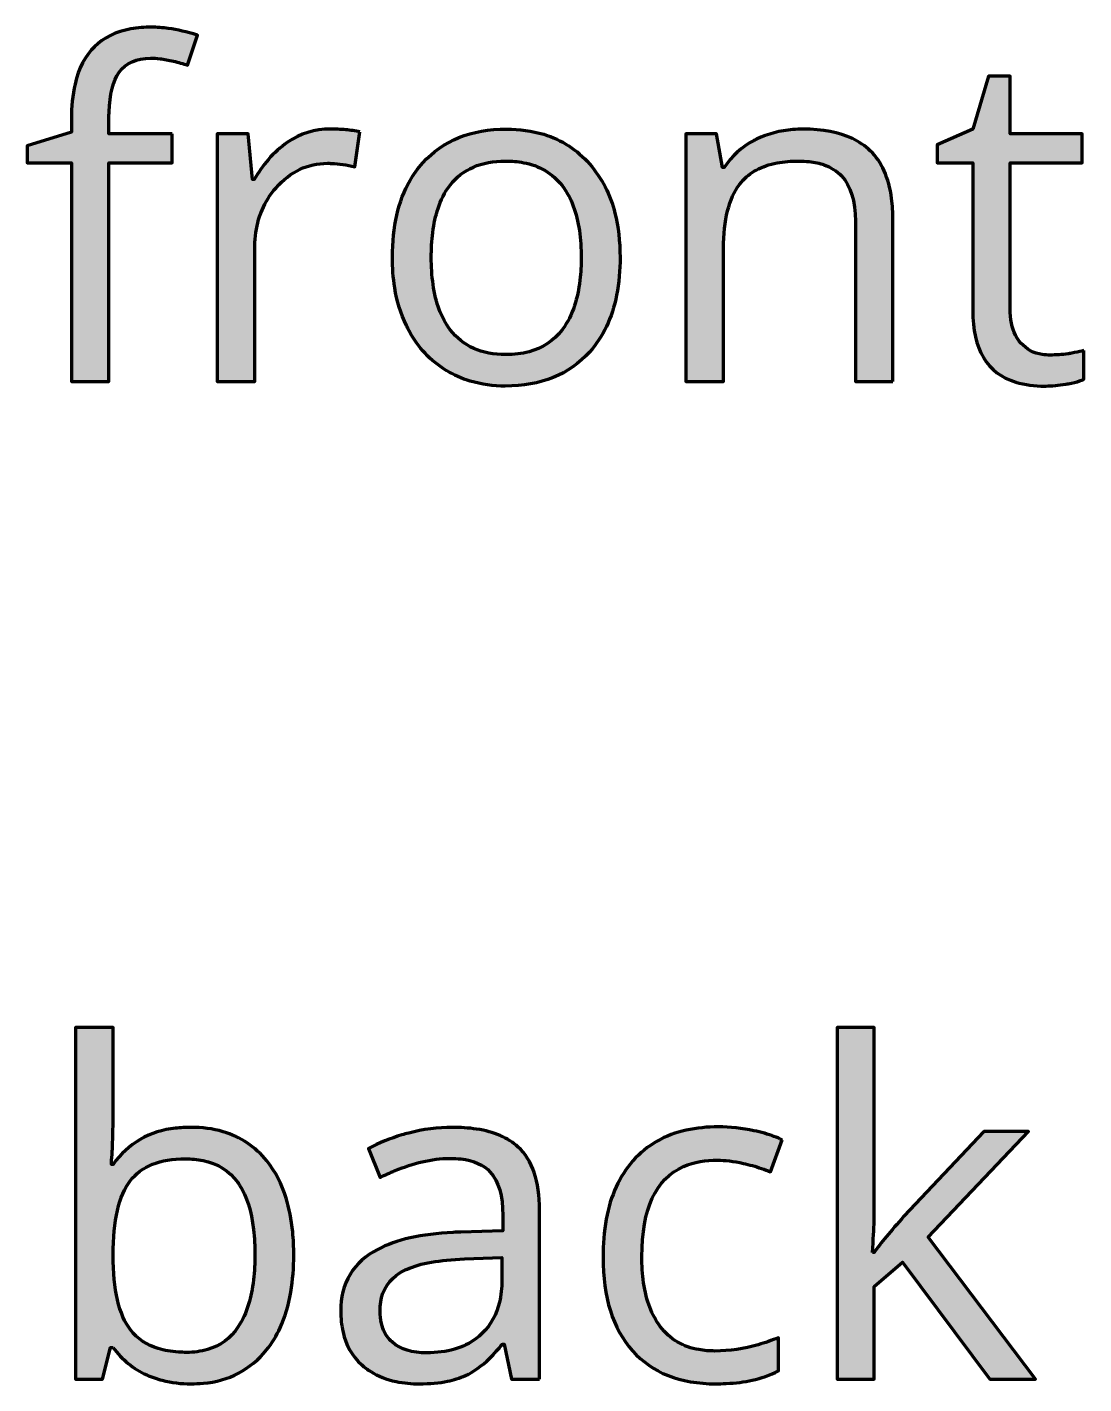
# Model space of a CAD drawing. Header units: millimetres. Extents: x -372 to 413, y -257 to 13.
# Drawn here: x -372.36 to -346.7, y -208.08 to -175.15 of the extents above; entities that cross this region are included whole.
import ezdxf

# ---------------------------------------------------------------- set-up
doc = ezdxf.new("R2010")
doc.units = ezdxf.units.MM
doc.header["$MEASUREMENT"] = 0
doc.layers.add('Layer 1', color=7, linetype='Continuous')

msp = doc.modelspace()

# ---------------------------------------------------------------- hatches: boundary and pattern name
at = {"layer": 'Layer 1', "true_color": 0x777777}
h = msp.add_hatch(color=8, dxfattribs=at)
edge = h.paths.add_edge_path()
edge.add_spline(control_points=[(-351.338, -183.754), (-351.338, -183.754), (-352.249, -183.754), (-352.249, -183.754), (-352.249, -183.754), (-352.249, -179.863), (-352.249, -179.863), (-352.249, -179.373), (-352.361, -179.007), (-352.584, -178.765), (-352.701, -178.643), (-352.845, -178.55), (-353.005, -178.496), (-353.115, -178.458), (-353.238, -178.431), (-353.374, -178.416), (-353.46, -178.408), (-353.546, -178.403), (-353.632, -178.403), (-353.806, -178.402), (-353.978, -178.417), (-354.148, -178.448), (-354.34, -178.485), (-354.509, -178.544), (-354.656, -178.624), (-354.793, -178.698), (-354.914, -178.796), (-355.015, -178.913), (-355.283, -179.225), (-355.428, -179.72), (-355.451, -180.4), (-355.454, -180.466), (-355.455, -180.532), (-355.454, -180.598), (-355.454, -180.598), (-355.454, -183.754), (-355.454, -183.754), (-355.454, -183.754), (-356.365, -183.754), (-356.365, -183.754), (-356.365, -183.754), (-356.365, -177.739), (-356.365, -177.739), (-356.365, -177.739), (-355.624, -177.739), (-355.624, -177.739), (-355.624, -177.739), (-355.476, -178.562), (-355.476, -178.562), (-355.476, -178.562), (-355.432, -178.562), (-355.432, -178.562), (-355.255, -178.283), (-355.005, -178.056), (-354.709, -177.905), (-354.689, -177.895), (-354.668, -177.884), (-354.647, -177.873), (-354.372, -177.742), (-354.074, -177.662), (-353.769, -177.639), (-353.687, -177.633), (-353.605, -177.629), (-353.522, -177.629), (-353.042, -177.629), (-352.64, -177.706), (-352.317, -177.86), (-352.159, -177.935), (-352.014, -178.034), (-351.887, -178.153), (-351.609, -178.419), (-351.436, -178.806), (-351.369, -179.314), (-351.348, -179.486), (-351.338, -179.658), (-351.338, -179.83), (-351.338, -179.83), (-351.338, -183.754), (-351.338, -183.754)], knot_values=[0, 0, 0, 0, 1, 1, 1, 2, 2, 2, 3, 3, 3, 4, 4, 4, 5, 5, 5, 6, 6, 6, 7, 7, 7, 8, 8, 8, 9, 9, 9, 10, 10, 10, 11, 11, 11, 12, 12, 12, 13, 13, 13, 14, 14, 14, 15, 15, 15, 16, 16, 16, 17, 17, 17, 18, 18, 18, 19, 19, 19, 20, 20, 20, 21, 21, 21, 22, 22, 22, 23, 23, 23, 24, 24, 24, 25, 25, 25, 26, 26, 26, 26], degree=3, periodic=1)
edge = h.paths.add_edge_path()
edge.add_spline(control_points=[(-368.84, -177.739), (-368.84, -177.739), (-368.84, -178.447), (-368.84, -178.447), (-368.84, -178.447), (-370.371, -178.447), (-370.371, -178.447), (-370.371, -178.447), (-370.371, -183.754), (-370.371, -183.754), (-370.371, -183.754), (-371.282, -183.754), (-371.282, -183.754), (-371.282, -183.754), (-371.282, -178.447), (-371.282, -178.447), (-371.282, -178.447), (-372.358, -178.447), (-372.358, -178.447), (-372.358, -178.447), (-372.358, -178.035), (-372.358, -178.035), (-372.358, -178.035), (-371.282, -177.706), (-371.282, -177.706), (-371.282, -177.706), (-371.282, -177.371), (-371.282, -177.371), (-371.286, -177.09), (-371.257, -176.809), (-371.196, -176.534), (-371.018, -175.774), (-370.566, -175.327), (-369.838, -175.195), (-369.676, -175.167), (-369.511, -175.153), (-369.345, -175.154), (-369.207, -175.155), (-369.068, -175.166), (-368.93, -175.186), (-368.714, -175.217), (-368.479, -175.27), (-368.225, -175.346), (-368.225, -175.346), (-368.461, -176.076), (-368.461, -176.076), (-368.575, -176.04), (-368.69, -176.007), (-368.805, -175.979), (-368.921, -175.952), (-369.03, -175.932), (-369.132, -175.92), (-369.208, -175.911), (-369.285, -175.907), (-369.361, -175.906), (-369.705, -175.906), (-369.96, -176.021), (-370.124, -176.249), (-370.274, -176.457), (-370.355, -176.778), (-370.369, -177.212), (-370.371, -177.258), (-370.372, -177.304), (-370.371, -177.349), (-370.371, -177.349), (-370.371, -177.739), (-370.371, -177.739), (-370.371, -177.739), (-368.84, -177.739), (-368.84, -177.739)], knot_values=[0, 0, 0, 0, 1, 1, 1, 2, 2, 2, 3, 3, 3, 4, 4, 4, 5, 5, 5, 6, 6, 6, 7, 7, 7, 8, 8, 8, 9, 9, 9, 10, 10, 10, 11, 11, 11, 12, 12, 12, 13, 13, 13, 14, 14, 14, 15, 15, 15, 16, 16, 16, 17, 17, 17, 18, 18, 18, 19, 19, 19, 20, 20, 20, 21, 21, 21, 22, 22, 22, 23, 23, 23, 23], degree=3, periodic=1)
edge = h.paths.add_edge_path()
edge.add_spline(control_points=[(-346.7, -183.002), (-346.7, -183.002), (-346.7, -183.699), (-346.7, -183.699), (-346.735, -183.716), (-346.77, -183.73), (-346.806, -183.741), (-346.882, -183.767), (-346.974, -183.789), (-347.082, -183.808), (-347.1, -183.812), (-347.118, -183.815), (-347.136, -183.817), (-347.316, -183.847), (-347.478, -183.862), (-347.624, -183.864), (-347.635, -183.865), (-347.645, -183.865), (-347.655, -183.864), (-347.893, -183.868), (-348.129, -183.836), (-348.356, -183.769), (-349.052, -183.555), (-349.4, -182.973), (-349.4, -182.025), (-349.4, -182.025), (-349.4, -178.447), (-349.4, -178.447), (-349.4, -178.447), (-350.262, -178.447), (-350.262, -178.447), (-350.262, -178.447), (-350.262, -178.008), (-350.262, -178.008), (-350.262, -178.008), (-349.4, -177.629), (-349.4, -177.629), (-349.4, -177.629), (-349.016, -176.345), (-349.016, -176.345), (-349.016, -176.345), (-348.489, -176.345), (-348.489, -176.345), (-348.489, -176.345), (-348.489, -177.739), (-348.489, -177.739), (-348.489, -177.739), (-346.744, -177.739), (-346.744, -177.739), (-346.744, -177.739), (-346.744, -178.447), (-346.744, -178.447), (-346.744, -178.447), (-348.489, -178.447), (-348.489, -178.447), (-348.489, -178.447), (-348.489, -181.987), (-348.489, -181.987), (-348.489, -182.242), (-348.447, -182.455), (-348.362, -182.626), (-348.328, -182.697), (-348.284, -182.763), (-348.231, -182.821), (-348.097, -182.973), (-347.912, -183.071), (-347.711, -183.098), (-347.649, -183.108), (-347.586, -183.113), (-347.523, -183.112), (-347.377, -183.113), (-347.231, -183.103), (-347.085, -183.081), (-347.076, -183.08), (-347.067, -183.078), (-347.057, -183.076), (-347.013, -183.07), (-346.969, -183.062), (-346.925, -183.054), (-346.836, -183.038), (-346.761, -183.02), (-346.7, -183.002)], knot_values=[0, 0, 0, 0, 1, 1, 1, 2, 2, 2, 3, 3, 3, 4, 4, 4, 5, 5, 5, 6, 6, 6, 7, 7, 7, 8, 8, 8, 9, 9, 9, 10, 10, 10, 11, 11, 11, 12, 12, 12, 13, 13, 13, 14, 14, 14, 15, 15, 15, 16, 16, 16, 17, 17, 17, 18, 18, 18, 19, 19, 19, 20, 20, 20, 21, 21, 21, 22, 22, 22, 23, 23, 23, 24, 24, 24, 25, 25, 25, 26, 26, 26, 27, 27, 27, 27], degree=3, periodic=1)
edge = h.paths.add_edge_path()
edge.add_spline(control_points=[(-364.279, -177.695), (-364.279, -177.695), (-364.405, -178.54), (-364.405, -178.54), (-364.501, -178.519), (-364.598, -178.502), (-364.694, -178.487), (-364.79, -178.473), (-364.881, -178.464), (-364.966, -178.46), (-364.999, -178.459), (-365.032, -178.458), (-365.064, -178.458), (-365.551, -178.458), (-365.967, -178.656), (-366.313, -179.051), (-366.598, -179.379), (-366.773, -179.787), (-366.814, -180.219), (-366.826, -180.322), (-366.832, -180.425), (-366.831, -180.527), (-366.831, -180.527), (-366.831, -183.754), (-366.831, -183.754), (-366.831, -183.754), (-367.742, -183.754), (-367.742, -183.754), (-367.742, -183.754), (-367.742, -177.739), (-367.742, -177.739), (-367.742, -177.739), (-366.99, -177.739), (-366.99, -177.739), (-366.99, -177.739), (-366.886, -178.853), (-366.886, -178.853), (-366.886, -178.853), (-366.842, -178.853), (-366.842, -178.853), (-366.744, -178.679), (-366.629, -178.515), (-366.498, -178.362), (-366.363, -178.204), (-366.208, -178.065), (-366.035, -177.947), (-365.73, -177.738), (-365.368, -177.627), (-364.998, -177.629), (-364.874, -177.629), (-364.749, -177.635), (-364.624, -177.645), (-364.509, -177.656), (-364.393, -177.672), (-364.279, -177.695)], knot_values=[0, 0, 0, 0, 1, 1, 1, 2, 2, 2, 3, 3, 3, 4, 4, 4, 5, 5, 5, 6, 6, 6, 7, 7, 7, 8, 8, 8, 9, 9, 9, 10, 10, 10, 11, 11, 11, 12, 12, 12, 13, 13, 13, 14, 14, 14, 15, 15, 15, 16, 16, 16, 17, 17, 17, 18, 18, 18, 18], degree=3, periodic=1)
edge = h.paths.add_edge_path()
edge.add_spline(control_points=[(-358.046, -181.656), (-357.989, -181.355), (-357.961, -181.048), (-357.962, -180.741), (-357.962, -180.352), (-358.004, -179.994), (-358.086, -179.67), (-358.193, -179.226), (-358.406, -178.814), (-358.706, -178.469), (-359.001, -178.132), (-359.385, -177.885), (-359.813, -177.755), (-360.105, -177.669), (-360.408, -177.627), (-360.712, -177.629), (-361.583, -177.629), (-362.263, -177.903), (-362.753, -178.45), (-362.871, -178.582), (-362.975, -178.725), (-363.062, -178.878), (-363.347, -179.374), (-363.489, -179.995), (-363.489, -180.741), (-363.491, -180.989), (-363.471, -181.235), (-363.432, -181.479), (-363.383, -181.798), (-363.287, -182.107), (-363.149, -182.398), (-363.128, -182.442), (-363.106, -182.486), (-363.082, -182.528), (-362.875, -182.923), (-362.564, -183.254), (-362.183, -183.485), (-362.001, -183.596), (-361.805, -183.683), (-361.6, -183.744), (-361.325, -183.826), (-361.038, -183.867), (-360.75, -183.864), (-359.88, -183.864), (-359.197, -183.589), (-358.703, -183.038), (-358.375, -182.672), (-358.156, -182.212), (-358.046, -181.656)], knot_values=[0, 0, 0, 0, 1, 1, 1, 2, 2, 2, 3, 3, 3, 4, 4, 4, 5, 5, 5, 6, 6, 6, 7, 7, 7, 8, 8, 8, 9, 9, 9, 10, 10, 10, 11, 11, 11, 12, 12, 12, 13, 13, 13, 14, 14, 14, 15, 15, 15, 16, 16, 16, 16], degree=3, periodic=1)
edge = h.paths.add_edge_path()
edge.add_spline(control_points=[(-362.545, -180.741), (-362.547, -180.962), (-362.532, -181.182), (-362.501, -181.4), (-362.469, -181.624), (-362.419, -181.826), (-362.351, -182.006), (-362.287, -182.182), (-362.197, -182.348), (-362.084, -182.497), (-361.777, -182.9), (-361.325, -183.102), (-360.728, -183.101), (-360.54, -183.103), (-360.353, -183.08), (-360.17, -183.032), (-359.852, -182.95), (-359.57, -182.762), (-359.37, -182.5), (-359.236, -182.322), (-359.132, -182.121), (-359.065, -181.907), (-359.006, -181.725), (-358.963, -181.522), (-358.937, -181.298), (-358.916, -181.114), (-358.906, -180.928), (-358.906, -180.741), (-358.905, -180.525), (-358.92, -180.308), (-358.949, -180.093), (-358.981, -179.874), (-359.031, -179.675), (-359.097, -179.496), (-359.163, -179.318), (-359.255, -179.15), (-359.37, -178.998), (-359.601, -178.704), (-359.933, -178.506), (-360.302, -178.443), (-360.447, -178.416), (-360.593, -178.403), (-360.739, -178.403), (-361.336, -178.403), (-361.786, -178.599), (-362.089, -178.99), (-362.219, -179.161), (-362.318, -179.353), (-362.382, -179.556), (-362.44, -179.73), (-362.483, -179.922), (-362.509, -180.134), (-362.534, -180.336), (-362.546, -180.539), (-362.545, -180.741)], knot_values=[0, 0, 0, 0, 1, 1, 1, 2, 2, 2, 3, 3, 3, 4, 4, 4, 5, 5, 5, 6, 6, 6, 7, 7, 7, 8, 8, 8, 9, 9, 9, 10, 10, 10, 11, 11, 11, 12, 12, 12, 13, 13, 13, 14, 14, 14, 15, 15, 15, 16, 16, 16, 17, 17, 17, 18, 18, 18, 18], degree=3, periodic=1)
h = msp.add_hatch(color=8, dxfattribs=at)
edge = h.paths.add_edge_path()
edge.add_spline(control_points=[(-351.834, -204.891), (-351.834, -204.891), (-351.791, -204.891), (-351.791, -204.891), (-351.634, -204.668), (-351.394, -204.375), (-351.072, -204.013), (-351.072, -204.013), (-349.129, -201.955), (-349.129, -201.955), (-349.129, -201.955), (-348.048, -201.955), (-348.048, -201.955), (-348.048, -201.955), (-350.484, -204.518), (-350.484, -204.518), (-350.484, -204.518), (-347.877, -207.97), (-347.877, -207.97), (-347.877, -207.97), (-348.981, -207.97), (-348.981, -207.97), (-348.981, -207.97), (-351.104, -205.127), (-351.104, -205.127), (-351.104, -205.127), (-351.791, -205.72), (-351.791, -205.72), (-351.791, -205.72), (-351.791, -207.97), (-351.791, -207.97), (-351.791, -207.97), (-352.691, -207.97), (-352.691, -207.97), (-352.691, -207.97), (-352.691, -199.43), (-352.691, -199.43), (-352.691, -199.43), (-351.791, -199.43), (-351.791, -199.43), (-351.791, -199.43), (-351.791, -203.958), (-351.791, -203.958), (-351.791, -204.015), (-351.792, -204.073), (-351.793, -204.13), (-351.799, -204.322), (-351.812, -204.576), (-351.834, -204.891)], knot_values=[0, 0, 0, 0, 1, 1, 1, 2, 2, 2, 3, 3, 3, 4, 4, 4, 5, 5, 5, 6, 6, 6, 7, 7, 7, 8, 8, 8, 9, 9, 9, 10, 10, 10, 11, 11, 11, 12, 12, 12, 13, 13, 13, 14, 14, 14, 15, 15, 15, 16, 16, 16, 16], degree=3, periodic=1)
edge = h.paths.add_edge_path()
edge.add_spline(control_points=[(-370.27, -207.196), (-370.27, -207.196), (-370.335, -207.196), (-370.335, -207.196), (-370.335, -207.196), (-370.528, -207.97), (-370.528, -207.97), (-370.528, -207.97), (-371.181, -207.97), (-371.181, -207.97), (-371.181, -207.97), (-371.181, -199.43), (-371.181, -199.43), (-371.181, -199.43), (-370.27, -199.43), (-370.27, -199.43), (-370.27, -199.43), (-370.27, -201.505), (-370.27, -201.505), (-370.27, -201.719), (-370.274, -201.932), (-370.28, -202.146), (-370.287, -202.349), (-370.297, -202.54), (-370.311, -202.72), (-370.312, -202.732), (-370.313, -202.744), (-370.313, -202.756), (-370.313, -202.756), (-370.27, -202.756), (-370.27, -202.756), (-369.921, -202.254), (-369.367, -201.933), (-368.758, -201.878), (-368.634, -201.863), (-368.508, -201.856), (-368.382, -201.856), (-368.117, -201.853), (-367.853, -201.889), (-367.598, -201.961), (-367.181, -202.08), (-366.811, -202.327), (-366.54, -202.666), (-366.327, -202.935), (-366.168, -203.243), (-366.07, -203.572), (-365.993, -203.821), (-365.94, -204.095), (-365.91, -204.393), (-365.893, -204.58), (-365.884, -204.769), (-365.884, -204.957), (-365.883, -205.258), (-365.907, -205.559), (-365.955, -205.856), (-366.01, -206.175), (-366.096, -206.463), (-366.214, -206.719), (-366.302, -206.912), (-366.414, -207.093), (-366.546, -207.259), (-366.922, -207.73), (-367.478, -208.022), (-368.079, -208.065), (-368.18, -208.075), (-368.281, -208.08), (-368.382, -208.08), (-368.616, -208.081), (-368.85, -208.053), (-369.076, -207.995), (-369.206, -207.962), (-369.333, -207.917), (-369.455, -207.863), (-369.779, -207.718), (-370.05, -207.496), (-370.27, -207.196)], knot_values=[0, 0, 0, 0, 1, 1, 1, 2, 2, 2, 3, 3, 3, 4, 4, 4, 5, 5, 5, 6, 6, 6, 7, 7, 7, 8, 8, 8, 9, 9, 9, 10, 10, 10, 11, 11, 11, 12, 12, 12, 13, 13, 13, 14, 14, 14, 15, 15, 15, 16, 16, 16, 17, 17, 17, 18, 18, 18, 19, 19, 19, 20, 20, 20, 21, 21, 21, 22, 22, 22, 23, 23, 23, 24, 24, 24, 25, 25, 25, 25], degree=3, periodic=1)
edge = h.paths.add_edge_path()
edge.add_spline(control_points=[(-359.919, -207.97), (-359.919, -207.97), (-360.594, -207.97), (-360.594, -207.97), (-360.594, -207.97), (-360.775, -207.114), (-360.775, -207.114), (-360.775, -207.114), (-360.819, -207.114), (-360.819, -207.114), (-360.914, -207.234), (-361.016, -207.348), (-361.124, -207.456), (-361.322, -207.65), (-361.52, -207.791), (-361.716, -207.879), (-361.856, -207.94), (-362.001, -207.986), (-362.15, -208.016), (-362.354, -208.059), (-362.582, -208.08), (-362.833, -208.08), (-363.025, -208.081), (-363.215, -208.063), (-363.402, -208.025), (-363.634, -207.977), (-363.839, -207.897), (-364.017, -207.785), (-364.095, -207.736), (-364.168, -207.681), (-364.235, -207.619), (-364.464, -207.409), (-364.622, -207.133), (-364.687, -206.829), (-364.726, -206.658), (-364.745, -206.483), (-364.743, -206.307), (-364.77, -205.676), (-364.417, -205.09), (-363.846, -204.819), (-363.402, -204.582), (-362.791, -204.444), (-362.014, -204.405), (-361.953, -204.402), (-361.891, -204.399), (-361.829, -204.397), (-361.829, -204.397), (-360.808, -204.364), (-360.808, -204.364), (-360.808, -204.364), (-360.808, -203.991), (-360.808, -203.991), (-360.808, -203.519), (-360.91, -203.17), (-361.112, -202.945), (-361.274, -202.766), (-361.514, -202.658), (-361.831, -202.622), (-361.916, -202.612), (-362.002, -202.608), (-362.087, -202.608), (-362.317, -202.61), (-362.546, -202.638), (-362.769, -202.693), (-362.978, -202.742), (-363.196, -202.813), (-363.423, -202.906), (-363.547, -202.956), (-363.669, -203.011), (-363.788, -203.069), (-363.788, -203.069), (-364.068, -202.372), (-364.068, -202.372), (-363.81, -202.233), (-363.539, -202.121), (-363.257, -202.039), (-363.203, -202.023), (-363.149, -202.007), (-363.094, -201.993), (-362.748, -201.902), (-362.391, -201.856), (-362.032, -201.856), (-361.836, -201.855), (-361.64, -201.869), (-361.446, -201.898), (-361.018, -201.964), (-360.681, -202.109), (-360.437, -202.333), (-360.092, -202.652), (-359.919, -203.162), (-359.919, -203.865), (-359.919, -203.865), (-359.919, -207.97), (-359.919, -207.97)], knot_values=[0, 0, 0, 0, 1, 1, 1, 2, 2, 2, 3, 3, 3, 4, 4, 4, 5, 5, 5, 6, 6, 6, 7, 7, 7, 8, 8, 8, 9, 9, 9, 10, 10, 10, 11, 11, 11, 12, 12, 12, 13, 13, 13, 14, 14, 14, 15, 15, 15, 16, 16, 16, 17, 17, 17, 18, 18, 18, 19, 19, 19, 20, 20, 20, 21, 21, 21, 22, 22, 22, 23, 23, 23, 24, 24, 24, 25, 25, 25, 26, 26, 26, 27, 27, 27, 28, 28, 28, 29, 29, 29, 30, 30, 30, 31, 31, 31, 31], degree=3, periodic=1)
edge = h.paths.add_edge_path()
edge.add_spline(control_points=[(-354.03, -202.158), (-354.03, -202.158), (-354.31, -202.932), (-354.31, -202.932), (-354.454, -202.875), (-354.6, -202.826), (-354.749, -202.785), (-354.822, -202.765), (-354.895, -202.747), (-354.968, -202.731), (-355.206, -202.678), (-355.417, -202.652), (-355.599, -202.652), (-355.881, -202.646), (-356.161, -202.698), (-356.42, -202.806), (-357.095, -203.103), (-357.432, -203.831), (-357.432, -204.99), (-357.434, -205.205), (-357.419, -205.419), (-357.389, -205.632), (-357.357, -205.849), (-357.308, -206.046), (-357.24, -206.223), (-357.178, -206.39), (-357.092, -206.548), (-356.985, -206.691), (-356.758, -206.993), (-356.422, -207.194), (-356.048, -207.251), (-355.92, -207.273), (-355.791, -207.284), (-355.66, -207.284), (-355.304, -207.282), (-354.95, -207.231), (-354.608, -207.131), (-354.442, -207.083), (-354.279, -207.026), (-354.118, -206.96), (-354.118, -206.96), (-354.118, -207.767), (-354.118, -207.767), (-354.319, -207.869), (-354.532, -207.944), (-354.752, -207.991), (-354.947, -208.034), (-355.158, -208.062), (-355.385, -208.073), (-355.47, -208.077), (-355.554, -208.08), (-355.638, -208.08), (-356.509, -208.08), (-357.183, -207.812), (-357.66, -207.276), (-358.138, -206.74), (-358.376, -205.982), (-358.376, -205.001), (-358.379, -204.695), (-358.353, -204.389), (-358.299, -204.087), (-358.193, -203.51), (-357.976, -203.037), (-357.649, -202.668), (-357.311, -202.287), (-356.858, -202.027), (-356.358, -201.925), (-356.102, -201.87), (-355.84, -201.843), (-355.577, -201.845), (-355.289, -201.845), (-355, -201.876), (-354.71, -201.938), (-354.626, -201.956), (-354.542, -201.977), (-354.458, -202), (-354.289, -202.047), (-354.148, -202.098), (-354.035, -202.155), (-354.034, -202.156), (-354.032, -202.157), (-354.03, -202.158)], knot_values=[0, 0, 0, 0, 1, 1, 1, 2, 2, 2, 3, 3, 3, 4, 4, 4, 5, 5, 5, 6, 6, 6, 7, 7, 7, 8, 8, 8, 9, 9, 9, 10, 10, 10, 11, 11, 11, 12, 12, 12, 13, 13, 13, 14, 14, 14, 15, 15, 15, 16, 16, 16, 17, 17, 17, 18, 18, 18, 19, 19, 19, 20, 20, 20, 21, 21, 21, 22, 22, 22, 23, 23, 23, 24, 24, 24, 25, 25, 25, 26, 26, 26, 27, 27, 27, 27], degree=3, periodic=1)
edge = h.paths.add_edge_path()
edge.add_spline(control_points=[(-368.513, -202.619), (-369.135, -202.619), (-369.584, -202.797), (-369.858, -203.154), (-370.133, -203.511), (-370.27, -204.112), (-370.27, -204.957), (-370.27, -205.802), (-370.129, -206.407), (-369.847, -206.771), (-369.677, -206.988), (-369.443, -207.146), (-369.177, -207.223), (-369.027, -207.27), (-368.861, -207.299), (-368.679, -207.311), (-368.617, -207.315), (-368.554, -207.317), (-368.491, -207.317), (-368.317, -207.319), (-368.143, -207.296), (-367.975, -207.248), (-367.673, -207.161), (-367.412, -206.968), (-367.24, -206.705), (-367.127, -206.532), (-367.04, -206.343), (-366.981, -206.145), (-366.927, -205.968), (-366.888, -205.772), (-366.862, -205.558), (-366.839, -205.355), (-366.828, -205.15), (-366.828, -204.946), (-366.828, -204.741), (-366.839, -204.537), (-366.861, -204.333), (-366.913, -203.886), (-367.025, -203.527), (-367.198, -203.257), (-367.212, -203.236), (-367.226, -203.215), (-367.24, -203.195), (-367.442, -202.913), (-367.746, -202.721), (-368.086, -202.66), (-368.227, -202.632), (-368.37, -202.618), (-368.513, -202.619)], knot_values=[0, 0, 0, 0, 1, 1, 1, 2, 2, 2, 3, 3, 3, 4, 4, 4, 5, 5, 5, 6, 6, 6, 7, 7, 7, 8, 8, 8, 9, 9, 9, 10, 10, 10, 11, 11, 11, 12, 12, 12, 13, 13, 13, 14, 14, 14, 15, 15, 15, 16, 16, 16, 16], degree=3, periodic=1)
edge = h.paths.add_edge_path()
edge.add_spline(control_points=[(-360.83, -205.555), (-360.83, -205.555), (-360.83, -205.012), (-360.83, -205.012), (-360.83, -205.012), (-361.741, -205.05), (-361.741, -205.05), (-362.346, -205.071), (-362.81, -205.153), (-363.133, -205.296), (-363.194, -205.322), (-363.252, -205.353), (-363.308, -205.388), (-363.562, -205.54), (-363.732, -205.8), (-363.771, -206.093), (-363.783, -206.167), (-363.789, -206.243), (-363.788, -206.318), (-363.789, -206.419), (-363.779, -206.519), (-363.756, -206.617), (-363.72, -206.77), (-363.654, -206.899), (-363.557, -207.004), (-363.536, -207.027), (-363.513, -207.049), (-363.489, -207.07), (-363.29, -207.242), (-363.011, -207.328), (-362.652, -207.328), (-362.162, -207.328), (-361.763, -207.212), (-361.454, -206.979), (-361.406, -206.942), (-361.359, -206.903), (-361.315, -206.861), (-361.103, -206.654), (-360.955, -206.389), (-360.89, -206.099), (-360.851, -205.936), (-360.831, -205.757), (-360.83, -205.564), (-360.83, -205.561), (-360.83, -205.558), (-360.83, -205.555)], knot_values=[0, 0, 0, 0, 1, 1, 1, 2, 2, 2, 3, 3, 3, 4, 4, 4, 5, 5, 5, 6, 6, 6, 7, 7, 7, 8, 8, 8, 9, 9, 9, 10, 10, 10, 11, 11, 11, 12, 12, 12, 13, 13, 13, 14, 14, 14, 15, 15, 15, 15], degree=3, periodic=1)

# ---------------------------------------------------------------- linework, layer by layer
at = {"layer": 'Layer 1', "color": 8, "lineweight": 70, "true_color": 0x777777}
for points, knots in [([(-368.84, -177.739), (-368.84, -177.739), (-368.84, -178.447), (-368.84, -178.447), (-368.84, -178.447), (-370.371, -178.447), (-370.371, -178.447), (-370.371, -178.447), (-370.371, -183.754), (-370.371, -183.754), (-370.371, -183.754), (-371.282, -183.754), (-371.282, -183.754), (-371.282, -183.754), (-371.282, -178.447), (-371.282, -178.447), (-371.282, -178.447), (-372.358, -178.447), (-372.358, -178.447), (-372.358, -178.447), (-372.358, -178.035), (-372.358, -178.035), (-372.358, -178.035), (-371.282, -177.706), (-371.282, -177.706), (-371.282, -177.706), (-371.282, -177.371), (-371.282, -177.371), (-371.286, -177.09), (-371.257, -176.809), (-371.196, -176.534), (-371.018, -175.774), (-370.566, -175.327), (-369.838, -175.195), (-369.676, -175.167), (-369.511, -175.153), (-369.345, -175.154), (-369.207, -175.155), (-369.068, -175.166), (-368.93, -175.186), (-368.714, -175.217), (-368.479, -175.27), (-368.225, -175.346), (-368.225, -175.346), (-368.461, -176.076), (-368.461, -176.076), (-368.575, -176.04), (-368.69, -176.007), (-368.805, -175.979), (-368.921, -175.952), (-369.03, -175.932), (-369.132, -175.92), (-369.208, -175.911), (-369.285, -175.907), (-369.361, -175.906), (-369.705, -175.906), (-369.96, -176.021), (-370.124, -176.249), (-370.274, -176.457), (-370.355, -176.778), (-370.369, -177.212), (-370.371, -177.258), (-370.372, -177.304), (-370.371, -177.349), (-370.371, -177.349), (-370.371, -177.739), (-370.371, -177.739), (-370.371, -177.739), (-368.84, -177.739), (-368.84, -177.739)], [0, 0, 0, 0, 1, 1, 1, 2, 2, 2, 3, 3, 3, 4, 4, 4, 5, 5, 5, 6, 6, 6, 7, 7, 7, 8, 8, 8, 9, 9, 9, 10, 10, 10, 11, 11, 11, 12, 12, 12, 13, 13, 13, 14, 14, 14, 15, 15, 15, 16, 16, 16, 17, 17, 17, 18, 18, 18, 19, 19, 19, 20, 20, 20, 21, 21, 21, 22, 22, 22, 23, 23, 23, 23]), ([(-346.7, -183.002), (-346.7, -183.002), (-346.7, -183.699), (-346.7, -183.699), (-346.735, -183.716), (-346.77, -183.73), (-346.806, -183.741), (-346.882, -183.767), (-346.974, -183.789), (-347.082, -183.808), (-347.1, -183.812), (-347.118, -183.815), (-347.136, -183.817), (-347.316, -183.847), (-347.478, -183.862), (-347.624, -183.864), (-347.635, -183.865), (-347.645, -183.865), (-347.655, -183.864), (-347.893, -183.868), (-348.129, -183.836), (-348.356, -183.769), (-349.052, -183.555), (-349.4, -182.973), (-349.4, -182.025), (-349.4, -182.025), (-349.4, -178.447), (-349.4, -178.447), (-349.4, -178.447), (-350.262, -178.447), (-350.262, -178.447), (-350.262, -178.447), (-350.262, -178.008), (-350.262, -178.008), (-350.262, -178.008), (-349.4, -177.629), (-349.4, -177.629), (-349.4, -177.629), (-349.016, -176.345), (-349.016, -176.345), (-349.016, -176.345), (-348.489, -176.345), (-348.489, -176.345), (-348.489, -176.345), (-348.489, -177.739), (-348.489, -177.739), (-348.489, -177.739), (-346.744, -177.739), (-346.744, -177.739), (-346.744, -177.739), (-346.744, -178.447), (-346.744, -178.447), (-346.744, -178.447), (-348.489, -178.447), (-348.489, -178.447), (-348.489, -178.447), (-348.489, -181.987), (-348.489, -181.987), (-348.489, -182.242), (-348.447, -182.455), (-348.362, -182.626), (-348.328, -182.697), (-348.284, -182.763), (-348.231, -182.821), (-348.097, -182.973), (-347.912, -183.071), (-347.711, -183.098), (-347.649, -183.108), (-347.586, -183.113), (-347.523, -183.112), (-347.377, -183.113), (-347.231, -183.103), (-347.085, -183.081), (-347.076, -183.08), (-347.067, -183.078), (-347.057, -183.076), (-347.013, -183.07), (-346.969, -183.062), (-346.925, -183.054), (-346.836, -183.038), (-346.761, -183.02), (-346.7, -183.002)], [0, 0, 0, 0, 1, 1, 1, 2, 2, 2, 3, 3, 3, 4, 4, 4, 5, 5, 5, 6, 6, 6, 7, 7, 7, 8, 8, 8, 9, 9, 9, 10, 10, 10, 11, 11, 11, 12, 12, 12, 13, 13, 13, 14, 14, 14, 15, 15, 15, 16, 16, 16, 17, 17, 17, 18, 18, 18, 19, 19, 19, 20, 20, 20, 21, 21, 21, 22, 22, 22, 23, 23, 23, 24, 24, 24, 25, 25, 25, 26, 26, 26, 27, 27, 27, 27]), ([(-364.279, -177.695), (-364.279, -177.695), (-364.405, -178.54), (-364.405, -178.54), (-364.501, -178.519), (-364.598, -178.502), (-364.694, -178.487), (-364.79, -178.473), (-364.881, -178.464), (-364.966, -178.46), (-364.999, -178.459), (-365.032, -178.458), (-365.064, -178.458), (-365.551, -178.458), (-365.967, -178.656), (-366.313, -179.051), (-366.598, -179.379), (-366.773, -179.787), (-366.814, -180.219), (-366.826, -180.322), (-366.832, -180.425), (-366.831, -180.527), (-366.831, -180.527), (-366.831, -183.754), (-366.831, -183.754), (-366.831, -183.754), (-367.742, -183.754), (-367.742, -183.754), (-367.742, -183.754), (-367.742, -177.739), (-367.742, -177.739), (-367.742, -177.739), (-366.99, -177.739), (-366.99, -177.739), (-366.99, -177.739), (-366.886, -178.853), (-366.886, -178.853), (-366.886, -178.853), (-366.842, -178.853), (-366.842, -178.853), (-366.744, -178.679), (-366.629, -178.515), (-366.498, -178.362), (-366.363, -178.204), (-366.208, -178.065), (-366.035, -177.947), (-365.73, -177.738), (-365.368, -177.627), (-364.998, -177.629), (-364.874, -177.629), (-364.749, -177.635), (-364.624, -177.645), (-364.509, -177.656), (-364.393, -177.672), (-364.279, -177.695)], [0, 0, 0, 0, 1, 1, 1, 2, 2, 2, 3, 3, 3, 4, 4, 4, 5, 5, 5, 6, 6, 6, 7, 7, 7, 8, 8, 8, 9, 9, 9, 10, 10, 10, 11, 11, 11, 12, 12, 12, 13, 13, 13, 14, 14, 14, 15, 15, 15, 16, 16, 16, 17, 17, 17, 18, 18, 18, 18]), ([(-358.046, -181.656), (-357.989, -181.355), (-357.961, -181.048), (-357.962, -180.741), (-357.962, -180.352), (-358.004, -179.994), (-358.086, -179.67), (-358.193, -179.226), (-358.406, -178.814), (-358.706, -178.469), (-359.001, -178.132), (-359.385, -177.885), (-359.813, -177.755), (-360.105, -177.669), (-360.408, -177.627), (-360.712, -177.629), (-361.583, -177.629), (-362.263, -177.903), (-362.753, -178.45), (-362.871, -178.582), (-362.975, -178.725), (-363.062, -178.878), (-363.347, -179.374), (-363.489, -179.995), (-363.489, -180.741), (-363.491, -180.989), (-363.471, -181.235), (-363.432, -181.479), (-363.383, -181.798), (-363.287, -182.107), (-363.149, -182.398), (-363.128, -182.442), (-363.106, -182.486), (-363.082, -182.528), (-362.875, -182.923), (-362.564, -183.254), (-362.183, -183.485), (-362.001, -183.596), (-361.805, -183.683), (-361.6, -183.744), (-361.325, -183.826), (-361.038, -183.867), (-360.75, -183.864), (-359.88, -183.864), (-359.197, -183.589), (-358.703, -183.038), (-358.375, -182.672), (-358.156, -182.212), (-358.046, -181.656)], [0, 0, 0, 0, 1, 1, 1, 2, 2, 2, 3, 3, 3, 4, 4, 4, 5, 5, 5, 6, 6, 6, 7, 7, 7, 8, 8, 8, 9, 9, 9, 10, 10, 10, 11, 11, 11, 12, 12, 12, 13, 13, 13, 14, 14, 14, 15, 15, 15, 16, 16, 16, 16]), ([(-351.338, -183.754), (-351.338, -183.754), (-352.249, -183.754), (-352.249, -183.754), (-352.249, -183.754), (-352.249, -179.863), (-352.249, -179.863), (-352.249, -179.373), (-352.361, -179.007), (-352.584, -178.765), (-352.701, -178.643), (-352.845, -178.55), (-353.005, -178.496), (-353.115, -178.458), (-353.238, -178.431), (-353.374, -178.416), (-353.46, -178.408), (-353.546, -178.403), (-353.632, -178.403), (-353.806, -178.402), (-353.978, -178.417), (-354.148, -178.448), (-354.34, -178.485), (-354.509, -178.544), (-354.656, -178.624), (-354.793, -178.698), (-354.914, -178.796), (-355.015, -178.913), (-355.283, -179.225), (-355.428, -179.72), (-355.451, -180.4), (-355.454, -180.466), (-355.455, -180.532), (-355.454, -180.598), (-355.454, -180.598), (-355.454, -183.754), (-355.454, -183.754), (-355.454, -183.754), (-356.365, -183.754), (-356.365, -183.754), (-356.365, -183.754), (-356.365, -177.739), (-356.365, -177.739), (-356.365, -177.739), (-355.624, -177.739), (-355.624, -177.739), (-355.624, -177.739), (-355.476, -178.562), (-355.476, -178.562), (-355.476, -178.562), (-355.432, -178.562), (-355.432, -178.562), (-355.255, -178.283), (-355.005, -178.056), (-354.709, -177.905), (-354.689, -177.895), (-354.668, -177.884), (-354.647, -177.873), (-354.372, -177.742), (-354.074, -177.662), (-353.769, -177.639), (-353.687, -177.633), (-353.605, -177.629), (-353.522, -177.629), (-353.042, -177.629), (-352.64, -177.706), (-352.317, -177.86), (-352.159, -177.935), (-352.014, -178.034), (-351.887, -178.153), (-351.609, -178.419), (-351.436, -178.806), (-351.369, -179.314), (-351.348, -179.486), (-351.338, -179.658), (-351.338, -179.83), (-351.338, -179.83), (-351.338, -183.754), (-351.338, -183.754)], [0, 0, 0, 0, 1, 1, 1, 2, 2, 2, 3, 3, 3, 4, 4, 4, 5, 5, 5, 6, 6, 6, 7, 7, 7, 8, 8, 8, 9, 9, 9, 10, 10, 10, 11, 11, 11, 12, 12, 12, 13, 13, 13, 14, 14, 14, 15, 15, 15, 16, 16, 16, 17, 17, 17, 18, 18, 18, 19, 19, 19, 20, 20, 20, 21, 21, 21, 22, 22, 22, 23, 23, 23, 24, 24, 24, 25, 25, 25, 26, 26, 26, 26]), ([(-362.545, -180.741), (-362.547, -180.962), (-362.532, -181.182), (-362.501, -181.4), (-362.469, -181.624), (-362.419, -181.826), (-362.351, -182.006), (-362.287, -182.182), (-362.197, -182.348), (-362.084, -182.497), (-361.777, -182.9), (-361.325, -183.102), (-360.728, -183.101), (-360.54, -183.103), (-360.353, -183.08), (-360.17, -183.032), (-359.852, -182.95), (-359.57, -182.762), (-359.37, -182.5), (-359.236, -182.322), (-359.132, -182.121), (-359.065, -181.907), (-359.006, -181.725), (-358.963, -181.522), (-358.937, -181.298), (-358.916, -181.114), (-358.906, -180.928), (-358.906, -180.741), (-358.905, -180.525), (-358.92, -180.308), (-358.949, -180.093), (-358.981, -179.874), (-359.031, -179.675), (-359.097, -179.496), (-359.163, -179.318), (-359.255, -179.15), (-359.37, -178.998), (-359.601, -178.704), (-359.933, -178.506), (-360.302, -178.443), (-360.447, -178.416), (-360.593, -178.403), (-360.739, -178.403), (-361.336, -178.403), (-361.786, -178.599), (-362.089, -178.99), (-362.219, -179.161), (-362.318, -179.353), (-362.382, -179.556), (-362.44, -179.73), (-362.483, -179.922), (-362.509, -180.134), (-362.534, -180.336), (-362.546, -180.539), (-362.545, -180.741)], [0, 0, 0, 0, 1, 1, 1, 2, 2, 2, 3, 3, 3, 4, 4, 4, 5, 5, 5, 6, 6, 6, 7, 7, 7, 8, 8, 8, 9, 9, 9, 10, 10, 10, 11, 11, 11, 12, 12, 12, 13, 13, 13, 14, 14, 14, 15, 15, 15, 16, 16, 16, 17, 17, 17, 18, 18, 18, 18]), ([(-370.27, -207.196), (-370.27, -207.196), (-370.335, -207.196), (-370.335, -207.196), (-370.335, -207.196), (-370.528, -207.97), (-370.528, -207.97), (-370.528, -207.97), (-371.181, -207.97), (-371.181, -207.97), (-371.181, -207.97), (-371.181, -199.43), (-371.181, -199.43), (-371.181, -199.43), (-370.27, -199.43), (-370.27, -199.43), (-370.27, -199.43), (-370.27, -201.505), (-370.27, -201.505), (-370.27, -201.719), (-370.274, -201.932), (-370.28, -202.146), (-370.287, -202.349), (-370.297, -202.54), (-370.311, -202.72), (-370.312, -202.732), (-370.313, -202.744), (-370.313, -202.756), (-370.313, -202.756), (-370.27, -202.756), (-370.27, -202.756), (-369.921, -202.254), (-369.367, -201.933), (-368.758, -201.878), (-368.634, -201.863), (-368.508, -201.856), (-368.382, -201.856), (-368.117, -201.853), (-367.853, -201.889), (-367.598, -201.961), (-367.181, -202.08), (-366.811, -202.327), (-366.54, -202.666), (-366.327, -202.935), (-366.168, -203.243), (-366.07, -203.572), (-365.993, -203.821), (-365.94, -204.095), (-365.91, -204.393), (-365.893, -204.58), (-365.884, -204.769), (-365.884, -204.957), (-365.883, -205.258), (-365.907, -205.559), (-365.955, -205.856), (-366.01, -206.175), (-366.096, -206.463), (-366.214, -206.719), (-366.302, -206.912), (-366.414, -207.093), (-366.546, -207.259), (-366.922, -207.73), (-367.478, -208.022), (-368.079, -208.065), (-368.18, -208.075), (-368.281, -208.08), (-368.382, -208.08), (-368.616, -208.081), (-368.85, -208.053), (-369.076, -207.995), (-369.206, -207.962), (-369.333, -207.917), (-369.455, -207.863), (-369.779, -207.718), (-370.05, -207.496), (-370.27, -207.196)], [0, 0, 0, 0, 1, 1, 1, 2, 2, 2, 3, 3, 3, 4, 4, 4, 5, 5, 5, 6, 6, 6, 7, 7, 7, 8, 8, 8, 9, 9, 9, 10, 10, 10, 11, 11, 11, 12, 12, 12, 13, 13, 13, 14, 14, 14, 15, 15, 15, 16, 16, 16, 17, 17, 17, 18, 18, 18, 19, 19, 19, 20, 20, 20, 21, 21, 21, 22, 22, 22, 23, 23, 23, 24, 24, 24, 25, 25, 25, 25]), ([(-351.834, -204.891), (-351.834, -204.891), (-351.791, -204.891), (-351.791, -204.891), (-351.634, -204.668), (-351.394, -204.375), (-351.072, -204.013), (-351.072, -204.013), (-349.129, -201.955), (-349.129, -201.955), (-349.129, -201.955), (-348.048, -201.955), (-348.048, -201.955), (-348.048, -201.955), (-350.484, -204.518), (-350.484, -204.518), (-350.484, -204.518), (-347.877, -207.97), (-347.877, -207.97), (-347.877, -207.97), (-348.981, -207.97), (-348.981, -207.97), (-348.981, -207.97), (-351.104, -205.127), (-351.104, -205.127), (-351.104, -205.127), (-351.791, -205.72), (-351.791, -205.72), (-351.791, -205.72), (-351.791, -207.97), (-351.791, -207.97), (-351.791, -207.97), (-352.691, -207.97), (-352.691, -207.97), (-352.691, -207.97), (-352.691, -199.43), (-352.691, -199.43), (-352.691, -199.43), (-351.791, -199.43), (-351.791, -199.43), (-351.791, -199.43), (-351.791, -203.958), (-351.791, -203.958), (-351.791, -204.015), (-351.792, -204.073), (-351.793, -204.13), (-351.799, -204.322), (-351.812, -204.576), (-351.834, -204.891)], [0, 0, 0, 0, 1, 1, 1, 2, 2, 2, 3, 3, 3, 4, 4, 4, 5, 5, 5, 6, 6, 6, 7, 7, 7, 8, 8, 8, 9, 9, 9, 10, 10, 10, 11, 11, 11, 12, 12, 12, 13, 13, 13, 14, 14, 14, 15, 15, 15, 16, 16, 16, 16]), ([(-354.03, -202.158), (-354.03, -202.158), (-354.31, -202.932), (-354.31, -202.932), (-354.454, -202.875), (-354.6, -202.826), (-354.749, -202.785), (-354.822, -202.765), (-354.895, -202.747), (-354.968, -202.731), (-355.206, -202.678), (-355.417, -202.652), (-355.599, -202.652), (-355.881, -202.646), (-356.161, -202.698), (-356.42, -202.806), (-357.095, -203.103), (-357.432, -203.831), (-357.432, -204.99), (-357.434, -205.205), (-357.419, -205.419), (-357.389, -205.632), (-357.357, -205.849), (-357.308, -206.046), (-357.24, -206.223), (-357.178, -206.39), (-357.092, -206.548), (-356.985, -206.691), (-356.758, -206.993), (-356.422, -207.194), (-356.048, -207.251), (-355.92, -207.273), (-355.791, -207.284), (-355.66, -207.284), (-355.304, -207.282), (-354.95, -207.231), (-354.608, -207.131), (-354.442, -207.083), (-354.279, -207.026), (-354.118, -206.96), (-354.118, -206.96), (-354.118, -207.767), (-354.118, -207.767), (-354.319, -207.869), (-354.532, -207.944), (-354.752, -207.991), (-354.947, -208.034), (-355.158, -208.062), (-355.385, -208.073), (-355.47, -208.077), (-355.554, -208.08), (-355.638, -208.08), (-356.509, -208.08), (-357.183, -207.812), (-357.66, -207.276), (-358.138, -206.74), (-358.376, -205.982), (-358.376, -205.001), (-358.379, -204.695), (-358.353, -204.389), (-358.299, -204.087), (-358.193, -203.51), (-357.976, -203.037), (-357.649, -202.668), (-357.311, -202.287), (-356.858, -202.027), (-356.358, -201.925), (-356.102, -201.87), (-355.84, -201.843), (-355.577, -201.845), (-355.289, -201.845), (-355, -201.876), (-354.71, -201.938), (-354.626, -201.956), (-354.542, -201.977), (-354.458, -202), (-354.289, -202.047), (-354.148, -202.098), (-354.035, -202.155), (-354.034, -202.156), (-354.032, -202.157), (-354.03, -202.158)], [0, 0, 0, 0, 1, 1, 1, 2, 2, 2, 3, 3, 3, 4, 4, 4, 5, 5, 5, 6, 6, 6, 7, 7, 7, 8, 8, 8, 9, 9, 9, 10, 10, 10, 11, 11, 11, 12, 12, 12, 13, 13, 13, 14, 14, 14, 15, 15, 15, 16, 16, 16, 17, 17, 17, 18, 18, 18, 19, 19, 19, 20, 20, 20, 21, 21, 21, 22, 22, 22, 23, 23, 23, 24, 24, 24, 25, 25, 25, 26, 26, 26, 27, 27, 27, 27]), ([(-359.919, -207.97), (-359.919, -207.97), (-360.594, -207.97), (-360.594, -207.97), (-360.594, -207.97), (-360.775, -207.114), (-360.775, -207.114), (-360.775, -207.114), (-360.819, -207.114), (-360.819, -207.114), (-360.914, -207.234), (-361.016, -207.348), (-361.124, -207.456), (-361.322, -207.65), (-361.52, -207.791), (-361.716, -207.879), (-361.856, -207.94), (-362.001, -207.986), (-362.15, -208.016), (-362.354, -208.059), (-362.582, -208.08), (-362.833, -208.08), (-363.025, -208.081), (-363.215, -208.063), (-363.402, -208.025), (-363.634, -207.977), (-363.839, -207.897), (-364.017, -207.785), (-364.095, -207.736), (-364.168, -207.681), (-364.235, -207.619), (-364.464, -207.409), (-364.622, -207.133), (-364.687, -206.829), (-364.726, -206.658), (-364.745, -206.483), (-364.743, -206.307), (-364.77, -205.676), (-364.417, -205.09), (-363.846, -204.819), (-363.402, -204.582), (-362.791, -204.444), (-362.014, -204.405), (-361.953, -204.402), (-361.891, -204.399), (-361.829, -204.397), (-361.829, -204.397), (-360.808, -204.364), (-360.808, -204.364), (-360.808, -204.364), (-360.808, -203.991), (-360.808, -203.991), (-360.808, -203.519), (-360.91, -203.17), (-361.112, -202.945), (-361.274, -202.766), (-361.514, -202.658), (-361.831, -202.622), (-361.916, -202.612), (-362.002, -202.608), (-362.087, -202.608), (-362.317, -202.61), (-362.546, -202.638), (-362.769, -202.693), (-362.978, -202.742), (-363.196, -202.813), (-363.423, -202.906), (-363.547, -202.956), (-363.669, -203.011), (-363.788, -203.069), (-363.788, -203.069), (-364.068, -202.372), (-364.068, -202.372), (-363.81, -202.233), (-363.539, -202.121), (-363.257, -202.039), (-363.203, -202.023), (-363.149, -202.007), (-363.094, -201.993), (-362.748, -201.902), (-362.391, -201.856), (-362.032, -201.856), (-361.836, -201.855), (-361.64, -201.869), (-361.446, -201.898), (-361.018, -201.964), (-360.681, -202.109), (-360.437, -202.333), (-360.092, -202.652), (-359.919, -203.162), (-359.919, -203.865), (-359.919, -203.865), (-359.919, -207.97), (-359.919, -207.97)], [0, 0, 0, 0, 1, 1, 1, 2, 2, 2, 3, 3, 3, 4, 4, 4, 5, 5, 5, 6, 6, 6, 7, 7, 7, 8, 8, 8, 9, 9, 9, 10, 10, 10, 11, 11, 11, 12, 12, 12, 13, 13, 13, 14, 14, 14, 15, 15, 15, 16, 16, 16, 17, 17, 17, 18, 18, 18, 19, 19, 19, 20, 20, 20, 21, 21, 21, 22, 22, 22, 23, 23, 23, 24, 24, 24, 25, 25, 25, 26, 26, 26, 27, 27, 27, 28, 28, 28, 29, 29, 29, 30, 30, 30, 31, 31, 31, 31]), ([(-368.513, -202.619), (-369.135, -202.619), (-369.584, -202.797), (-369.858, -203.154), (-370.133, -203.511), (-370.27, -204.112), (-370.27, -204.957), (-370.27, -205.802), (-370.129, -206.407), (-369.847, -206.771), (-369.677, -206.988), (-369.443, -207.146), (-369.177, -207.223), (-369.027, -207.27), (-368.861, -207.299), (-368.679, -207.311), (-368.617, -207.315), (-368.554, -207.317), (-368.491, -207.317), (-368.317, -207.319), (-368.143, -207.296), (-367.975, -207.248), (-367.673, -207.161), (-367.412, -206.968), (-367.24, -206.705), (-367.127, -206.532), (-367.04, -206.343), (-366.981, -206.145), (-366.927, -205.968), (-366.888, -205.772), (-366.862, -205.558), (-366.839, -205.355), (-366.828, -205.15), (-366.828, -204.946), (-366.828, -204.741), (-366.839, -204.537), (-366.861, -204.333), (-366.913, -203.886), (-367.025, -203.527), (-367.198, -203.257), (-367.212, -203.236), (-367.226, -203.215), (-367.24, -203.195), (-367.442, -202.913), (-367.746, -202.721), (-368.086, -202.66), (-368.227, -202.632), (-368.37, -202.618), (-368.513, -202.619)], [0, 0, 0, 0, 1, 1, 1, 2, 2, 2, 3, 3, 3, 4, 4, 4, 5, 5, 5, 6, 6, 6, 7, 7, 7, 8, 8, 8, 9, 9, 9, 10, 10, 10, 11, 11, 11, 12, 12, 12, 13, 13, 13, 14, 14, 14, 15, 15, 15, 16, 16, 16, 16]), ([(-360.83, -205.555), (-360.83, -205.555), (-360.83, -205.012), (-360.83, -205.012), (-360.83, -205.012), (-361.741, -205.05), (-361.741, -205.05), (-362.346, -205.071), (-362.81, -205.153), (-363.133, -205.296), (-363.194, -205.322), (-363.252, -205.353), (-363.308, -205.388), (-363.562, -205.54), (-363.732, -205.8), (-363.771, -206.093), (-363.783, -206.167), (-363.789, -206.243), (-363.788, -206.318), (-363.789, -206.419), (-363.779, -206.519), (-363.756, -206.617), (-363.72, -206.77), (-363.654, -206.899), (-363.557, -207.004), (-363.536, -207.027), (-363.513, -207.049), (-363.489, -207.07), (-363.29, -207.242), (-363.011, -207.328), (-362.652, -207.328), (-362.162, -207.328), (-361.763, -207.212), (-361.454, -206.979), (-361.406, -206.942), (-361.359, -206.903), (-361.315, -206.861), (-361.103, -206.654), (-360.955, -206.389), (-360.89, -206.099), (-360.851, -205.936), (-360.831, -205.757), (-360.83, -205.564), (-360.83, -205.561), (-360.83, -205.558), (-360.83, -205.555)], [0, 0, 0, 0, 1, 1, 1, 2, 2, 2, 3, 3, 3, 4, 4, 4, 5, 5, 5, 6, 6, 6, 7, 7, 7, 8, 8, 8, 9, 9, 9, 10, 10, 10, 11, 11, 11, 12, 12, 12, 13, 13, 13, 14, 14, 14, 15, 15, 15, 15])]:
    msp.add_open_spline(points, degree=3, knots=knots, dxfattribs=at)

doc.saveas('drawing.dxf')
